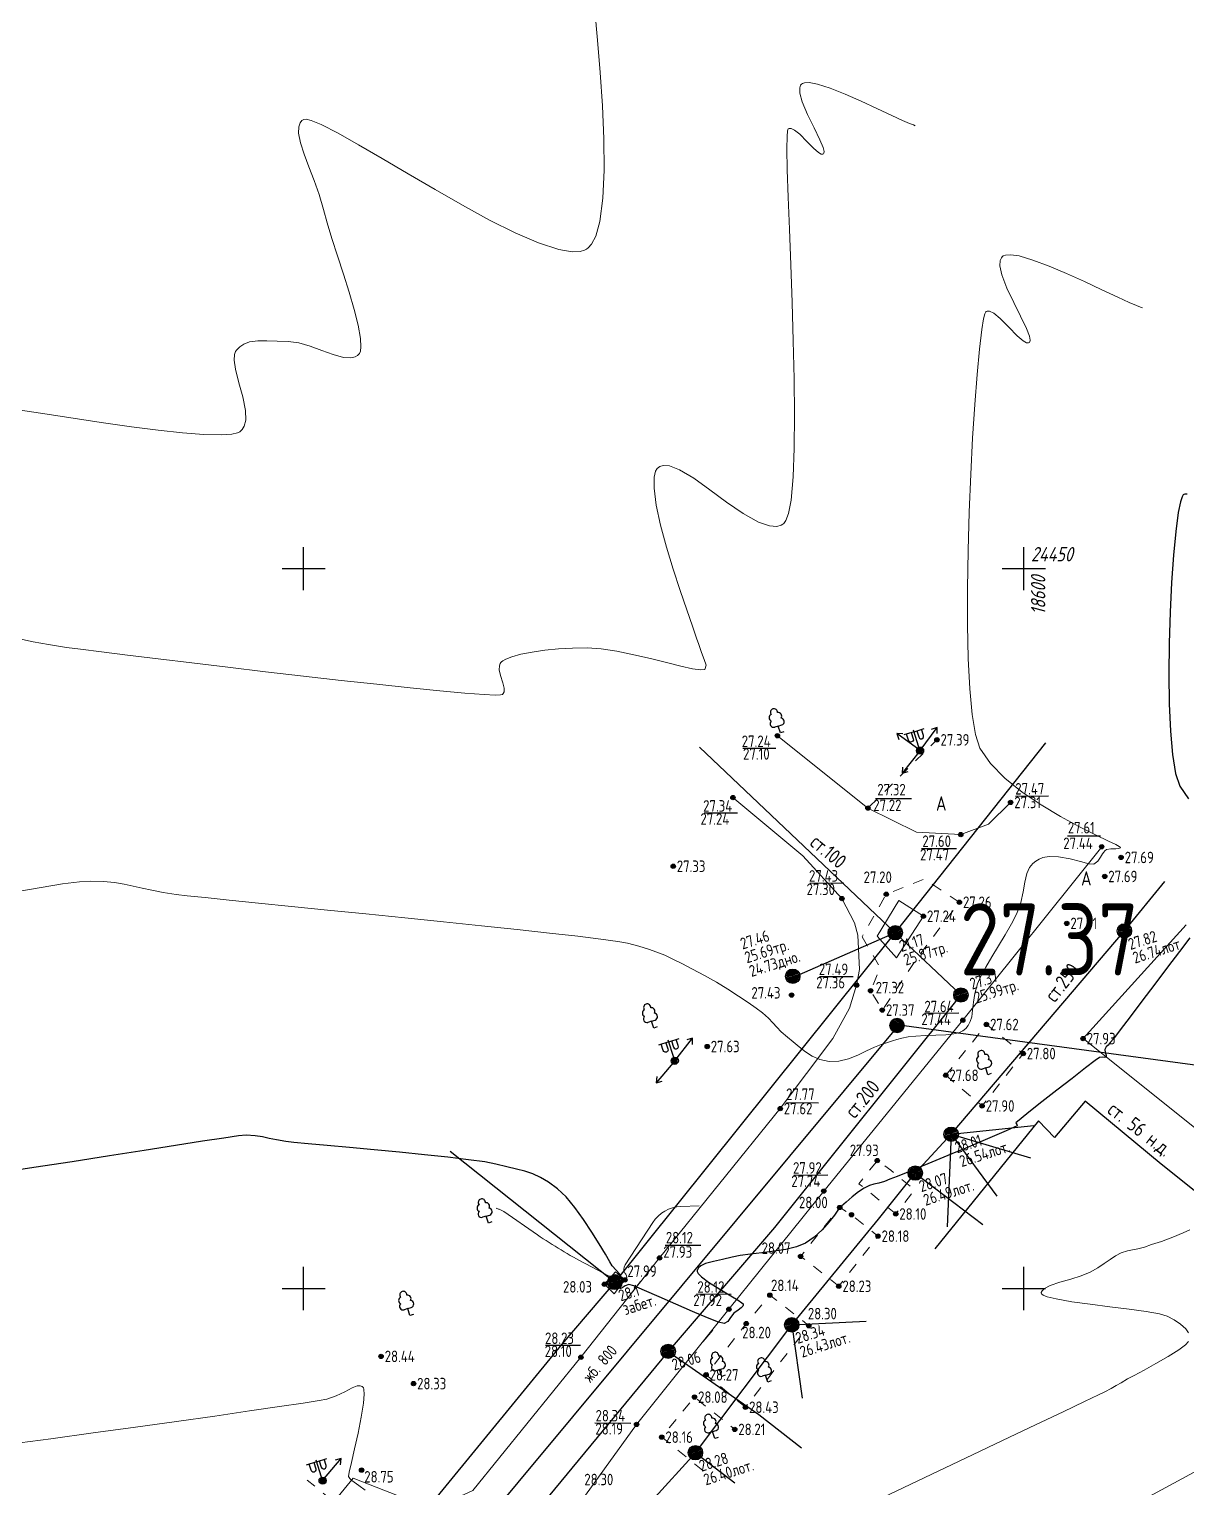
# Model space of a CAD drawing. Header units: metres. Extents: x 2491 to 4492, y 1184 to 2058.
# Drawn here: x 3123 to 3203.4, y 1392.4 to 1493.7 of the extents above; entities that cross this region are included whole.
import ezdxf
from ezdxf.enums import TextEntityAlignment as Align

# ---------------------------------------------------------------- set-up
doc = ezdxf.new("R2010")
doc.units = ezdxf.units.M
doc.linetypes.add('g5_01_5x1_5', pattern=[1.5, 0.75, -0.75])
for name, color, linetype, transparency in [('02_Сетка', 7, 'Continuous', 0.6), ('03_Здания и строения', 7, 'Continuous', 0.6), ('06_Инженерно-технические сооружения', 7, 'Continuous', 0.6), ('07_Объекты электропередачи', 7, 'Continuous', 0.6), ('10_Границы покрытий и угодий', 7, 'Continuous', 0.6), ('13_Растительность', 7, 'Continuous', 0.6), ('19_Горизонтали', 7, 'Continuous', 0.6), ('30_Канализация', 7, 'Continuous', 0.6), ('31_Водопровод', 7, 'Continuous', 0.6), ('33_Газопровод', 7, 'Continuous', 0.6), ('44_Крышки колодцев', 7, 'Continuous', 0.6), ('45_Номера колодцев', 7, 'Continuous', 0.6), ('61_Отметки высоты поверхности', 7, 'Continuous', 0.6)]:
    doc.layers.add(name, color=color, linetype=linetype, transparency=transparency)
doc.layers.add('Сети_Горизонтали.Вспомогательные', color=1, linetype='Continuous', lineweight=9)
doc.layers.add('Сети_Горизонтали.Основные', color=1, linetype='Continuous', lineweight=30)
doc.layers.add('Сетка', color=7, linetype='Continuous')
doc.styles.add('LIKE11', font='GOST_0.TTF')
doc.styles.add('LIKE17', font='GOST_0.TTF')
doc.styles.add('LIKE32', font='GOST_0.TTF')
doc.styles.add('Line_GUGK', font='GOST_0.TTF')
doc.styles.get("Standard").update_dxf_attribs({"font": 'GOST_0.TTF'})
doc.linetypes.add('g5_122_g', pattern='A,1,-1,1.5,-0.4,["Г",Line_GUGK,S=1,R=0,X=0,Y=-0.5],-1.5,1.5,-1,4,-1,4,-1,3', length=20.9)
doc.linetypes.add('g5_122_k', pattern='A,1,-1,1.5,-0.4,["К",Line_GUGK,S=1,R=0,X=0,Y=-0.5],-1.5,1.5,-1,4,-1,4,-1,3', length=20.9)
doc.linetypes.add('g5_122_kl', pattern='A,1,-1,1.5,-0.4,["Кл",Line_GUGK,S=1,R=0,X=0,Y=-0.5],-2.4,1.5,-1,4,-1,4,-1,3', length=21.8)
doc.linetypes.add('g5_122_v', pattern='A,1,-1,1.5,-0.4,["В",Line_GUGK,S=1,R=0,X=0,Y=-0.5],-1.5,1.5,-1,4,-1,4,-1,3', length=20.9)

# ---------------------------------------------------------------- blocks, each defined once
blk = doc.blocks.new('g5_115_1')
at = {"color": 0}
for points in [[(0, 0), (2, 0)], [(1.65, -0.25), (2, 0), (1.65, 0.25)]]:
    blk.add_lwpolyline(points, dxfattribs=at)
blk = doc.blocks.new('g5_388_1')
at = {"color": 0}
blk.add_lwpolyline([(0, 0.5), (0.26, 0.5, 0.798042), (0.36, 0.97, 0.636328), (0.23, 1.41, 0.533064), (0, 1.75, 0.533064), (-0.23, 1.41, 0.636328), (-0.36, 0.97, 0.798042), (-0.26, 0.5)], format="xyb", dxfattribs=at)
for points in [[(0, 0.5), (-0.26, 0.5)], [(0.25, 0), (0, 0), (0, 0.5)]]:
    blk.add_lwpolyline(points, dxfattribs=at)
blk = doc.blocks.new('g5_117kb')
h = blk.add_hatch(color=255)
h.paths.add_polyline_path([(0.04, 0.04), (0.46, 0.04, 0.367426), (0.04, 0.46)])
h.paths.add_polyline_path([(-0.04, 0.46, 0.367426), (-0.46, 0.04), (-0.04, 0.04)])
h.paths.add_polyline_path([(-0.04, -0.04), (-0.46, -0.04, 0.367426), (-0.04, -0.46)])
h.paths.add_polyline_path([(0.04, -0.46, 0.367426), (0.46, -0.04), (0.04, -0.04)])
at = {"color": 0}
for points in [[(-0.5, 0), (0.5, 0)], [(0, 0.5), (0, -0.5)]]:
    blk.add_lwpolyline(points, dxfattribs=at)
blk.add_circle((0, 0), 0.5, dxfattribs=at)
blk = doc.blocks.new('g5_117v')
h = blk.add_hatch(color=255)
h.paths.add_polyline_path([(-0.46, 0.04), (0.46, 0.04, 0.921954)])
h.paths.add_polyline_path([(0.46, -0.04), (-0.46, -0.04, 0.921954)])
at = {"color": 0}
blk.add_line((-0.5, 0), (0.5, 0), dxfattribs=at)
blk.add_circle((0, 0), 0.5, dxfattribs=at)
blk = doc.blocks.new('g5_110_1e')
h = blk.add_hatch(color=255)
edge = h.paths.add_edge_path()
edge.add_arc((0, 0), 0.212, 0, 360)
at = {"color": 0}
for p, q in [((0, 1.38), (-0.75, 1.38)), ((0, 0.25), (0, 1.5)), ((0, 1.38), (0.75, 1.38))]:
    blk.add_line(p, q, dxfattribs=at)
for points in [[(-0.2, 1.38), (-0.2, 0.93, -1.040016), (-0.55, 0.93), (-0.55, 1.38)], [(0.2, 1.38), (0.2, 0.93, 1.040016), (0.55, 0.93), (0.55, 1.38)]]:
    blk.add_lwpolyline(points, format="xyb", dxfattribs=at)
blk.add_circle((0, 0), 0.25, dxfattribs=at)
blk = doc.blocks.new('g5_012')
at = {"color": 92}
for points in [[(0, -1.5), (0, 1.5)], [(-1.5, 0), (1.5, 0)]]:
    blk.add_lwpolyline(points, dxfattribs=at)
blk = doc.blocks.new('g5_330')
blk.add_hatch(color=0).paths.add_polyline_path([(0.15, 0, 1), (-0.15, 0, 1)])
at = {"color": 0}
blk.add_circle((0, 0), 0.15, dxfattribs=at)
blk = doc.blocks.new('g5_117kl')
h = blk.add_hatch(color=255)
h.paths.add_polyline_path([(0.42, 0.2, 0.633652), (-0.42, 0.2)])
h.paths.add_polyline_path([(-0.45, 0.12, 0.067116), (-0.46, 0, 0.067116), (-0.45, -0.12), (0.45, -0.12, 0.067116), (0.46, 0, 0.067116), (0.45, 0.12)])
h.paths.add_polyline_path([(-0.42, -0.2, 0.633652), (0.42, -0.2)])
at = {"color": 0}
for p, q in [((-0.47, 0.16), (0.47, 0.16)), ((-0.47, -0.16), (0.47, -0.16))]:
    blk.add_line(p, q, dxfattribs=at)
blk.add_circle((0, 0), 0.5, dxfattribs=at)

msp = doc.modelspace()

# ---------------------------------------------------------------- linework, layer by layer
at = {"layer": '03_Здания и строения', "color": 7, "linetype": 'Continuous', "lineweight": 20, "flags": 128}
msp.add_lwpolyline([(3203.31, 1431.51), (3196.15, 1423.62), (3207.83, 1414.29), (3220.3, 1429.63)], dxfattribs=at)
at = {"layer": '06_Инженерно-технические сооружения', "color": 7, "linetype": 'Continuous', "lineweight": 20, "flags": 128}
for points in [[(3183.19, 1429.24), (3185.06, 1432.12), (3183.35, 1433.22), (3181.86, 1430.74), (3183.19, 1429.24)], [(3162.91, 1406.56), (3163.68, 1407.42), (3164.34, 1406.86), (3163.6, 1405.9), (3162.91, 1406.56)]]:
    msp.add_lwpolyline(points, dxfattribs=at)
at = {"layer": '10_Границы покрытий и угодий', "color": 7, "linetype": 'Continuous', "lineweight": 20, "flags": 128}
for points in [[(3174.93, 1444.65), (3181.21, 1439.63), (3184.59, 1437.96), (3187.66, 1437.79), (3189.59, 1438.51), (3191.12, 1440.02)], [(3171.84, 1440.36), (3176.68, 1436.31), (3179.41, 1433.34), (3180.28, 1431.65), (3180.52, 1430.8), (3180.62, 1428.41), (3180.42, 1427.33), (3179.92, 1425.73), (3178.78, 1423.63), (3175.12, 1418.76), (3166.75, 1408.39), (3161.28, 1401.49), (3153.79, 1392.23), (3151.86, 1391.35), (3150.15, 1391.27), (3145.47, 1393.09), (3141.11, 1387.76), (3140.01, 1386.51), (3140.34, 1384.92), (3139.95, 1381.56), (3138.76, 1379.39), (3124.69, 1362.24)], [(3163.8, 1388.03), (3160.7, 1390.66), (3165.15, 1396.83), (3171.56, 1404.82), (3178.14, 1413.03), (3187.8, 1424.89), (3197.44, 1436.94)]]:
    msp.add_lwpolyline(points, dxfattribs=at)
at = {"layer": '10_Границы покрытий и угодий', "color": 7, "linetype": 'g5_01_5x1_5', "lineweight": 20, "flags": 128}
for points in [[(3181.33, 1439.73), (3186, 1444.37)], [(3180.81, 1430.68), (3182.06, 1428.53), (3181.4, 1426.94), (3182.21, 1425.6), (3184.55, 1429.11), (3187.56, 1433.09), (3185.13, 1434.71), (3182.48, 1433.64), (3180.81, 1430.68)], [(3186.61, 1421.07), (3189.14, 1418.94), (3191.99, 1422.58), (3189.44, 1424.6), (3186.61, 1421.07)], [(3183.14, 1411.44), (3181.38, 1412.92), (3180.59, 1413.54), (3181.86, 1415.15), (3182.79, 1414.48), (3184.45, 1413.11), (3183.14, 1411.44)], [(3179.19, 1406.42), (3177.2, 1408), (3176.54, 1408.49), (3179.25, 1411.89), (3180.07, 1411.39), (3181.91, 1409.9), (3179.19, 1406.42)], [(3172.71, 1398.02), (3169.97, 1400.27), (3172.76, 1403.83), (3174.4, 1405.8), (3175.31, 1405.12), (3177.1, 1403.68), (3172.71, 1398.02)], [(3169.75, 1393.62), (3166.9, 1395.94), (3169.17, 1398.72), (3171.96, 1396.48)], [(3143.96, 1391.58), (3142.28, 1392.96)]]:
    msp.add_lwpolyline(points, dxfattribs=at)
at = {"layer": '19_Горизонтали', "color": 32, "linetype": 'Continuous', "lineweight": 20, "elevation": 28, "flags": 128}
msp.add_lwpolyline([(3169.49, 1412.01), (3168.23, 1411.96, 0.242268), (3166.27, 1410.85), (3164.35, 1407.9, 0.312765), (3164.36, 1407.31), (3164.4, 1407.26, -0.375391), (3164.37, 1406.82), (3164.25, 1406.71, -0.832372), (3164.21, 1406.73), (3164.21, 1406.73, 0.351519), (3164.17, 1406.91), (3163.82, 1407.18, 0.334134), (3163.51, 1407.18), (3163.51, 1407.18, -0.286532), (3163.19, 1407.15), (3161.62, 1407.98, -0.030024), (3158.26, 1410), (3155.92, 1411.61, 0.036741), (3155.75, 1411.71), (3155.75, 1411.71, 0.036197), (3155.56, 1411.78), (3155.39, 1411.84)], format="xyb", dxfattribs=at)
for points in [[(3165.41, 1406.76), (3164.48, 1405.52)], [(3170.44, 1403.37), (3169.77, 1402.59)]]:
    msp.add_lwpolyline(points, dxfattribs=at)
at = {"layer": '30_Канализация', "color": 42, "linetype": 'g5_122_kl', "lineweight": 30, "flags": 128}
msp.add_lwpolyline([(2573.21, 1770.45), (2565.79, 1625.95), (2660.18, 1571.13), (2816.62, 1488.59), (2949.95, 1381.6), (3024.48, 1321.01), (3045.27, 1304.23), (3096.52, 1320.25), (3183.38, 1424.58), (3235.91, 1417.46), (3257.9, 1413.34), (3277.77, 1408.37)], dxfattribs=at)
at = {"layer": '30_Канализация', "color": 12, "linetype": 'g5_122_k', "lineweight": 30, "flags": 128}
for points in [[(3186.99, 1416.98), (3199.02, 1431.1), (3201.82, 1434.53)], [(3183.11, 1430.97), (3176.06, 1427.89)], [(3186.99, 1416.98), (3192.74, 1417.59)], [(3124.62, 1341.33), (3142.12, 1362.14), (3146.68, 1367.88), (3148.92, 1370.59), (3156.35, 1379.72), (3158.36, 1382.22), (3162.71, 1387.87), (3166.2, 1391.52), (3169.23, 1394.86), (3175.92, 1403.74), (3181.94, 1411.07), (3184.5, 1414.28), (3186.99, 1416.98), (3186.72, 1410.54)], [(3186.99, 1416.98), (3190.16, 1412.67)], [(3186.99, 1416.98), (3192.5, 1415.34)], [(3184.5, 1414.28), (3189.18, 1410.7)], [(3175.92, 1403.74), (3181.1, 1404)], [(3175.92, 1403.74), (3176.65, 1398.64)], [(3169.23, 1394.86), (3171.97, 1392.78)]]:
    msp.add_lwpolyline(points, dxfattribs=at)
at = {"layer": '31_Водопровод', "color": 94, "linetype": 'g5_122_v', "lineweight": 30, "flags": 128}
for points in [[(3163.63, 1406.69), (3183.11, 1430.97), (3169.51, 1443.86)], [(3183.11, 1430.97), (3193.56, 1444.17)], [(3183.11, 1430.97), (3187.67, 1426.65)], [(3187.67, 1426.65), (3174.72, 1410.49), (3167.34, 1401.9), (3173.63, 1397.52), (3176.6, 1395.19)], [(3020.32, 1308.33), (3087.59, 1321.72), (3093.64, 1323.26), (3105.29, 1335.25), (3112.25, 1344.54), (3143.04, 1381.7), (3159.99, 1402.39), (3163.63, 1406.69), (3152.21, 1415.79)], [(3167.34, 1401.9), (3153.64, 1385.3), (3132.05, 1359.36), (3125.02, 1350.42), (3123.7, 1351.91), (3107.31, 1333.35)]]:
    msp.add_lwpolyline(points, dxfattribs=at)
at = {"layer": '33_Газопровод', "color": 132, "linetype": 'g5_122_g', "lineweight": 30, "flags": 128}
msp.add_lwpolyline([(3211.97, 1406.58), (3201.58, 1414.89), (3196.3, 1419.27), (3194.16, 1416.76), (3193.05, 1417.9), (3185.85, 1409.02)], dxfattribs=at)
at = {"layer": '61_Отметки высоты поверхности', "flags": 128}
for points in [[(3172.53, 1443.8), (3174.82, 1443.78)], [(3181.74, 1440.3), (3184.23, 1440.3)], [(3191.45, 1440.45), (3193.74, 1440.47)], [(3169.83, 1439.29), (3172.16, 1439.3)], [(3195.06, 1437.7), (3197.36, 1437.7)], [(3184.92, 1436.82), (3187.37, 1436.82)], [(3177.18, 1434.42), (3179.53, 1434.44)], [(3177.85, 1427.94), (3180.19, 1427.93)], [(3185.13, 1425.38), (3187.52, 1425.4)], [(3175.56, 1419.18), (3177.79, 1419.17)], [(3176.07, 1414.14), (3178.42, 1414.15)], [(3167.14, 1409.27), (3169.6, 1409.27)], [(3169.32, 1405.89), (3171.72, 1405.88)], [(3158.83, 1402.34), (3161.25, 1402.33)], [(3162.25, 1396.93), (3164.74, 1396.92)]]:
    msp.add_lwpolyline(points, dxfattribs=at)
at = {"layer": 'Сети_Горизонтали.Вспомогательные', "color": 42, "linetype": 'Continuous', "lineweight": 9, "flags": 128}
for points, elevation in [([(3162.26, 1495.01), (3162.44, 1492.95), (3162.63, 1490.71), (3162.78, 1488.4), (3162.88, 1486.11), (3162.9, 1483.94), (3162.81, 1481.99), (3162.59, 1480.36), (3162.31, 1479.34), (3162.02, 1478.79), (3161.79, 1478.53), (3161.67, 1478.44), (3161.54, 1478.37), (3161.24, 1478.28), (3160.67, 1478.26), (3159.74, 1478.42), (3158.34, 1478.88), (3156.71, 1479.58), (3154.93, 1480.47), (3153.06, 1481.49), (3151.16, 1482.58), (3149.28, 1483.68), (3147.49, 1484.74), (3145.85, 1485.7), (3144.42, 1486.51), (3143.26, 1487.11), (3142.56, 1487.39), (3142.2, 1487.47), (3142.04, 1487.46), (3141.99, 1487.43), (3141.91, 1487.37), (3141.8, 1487.21), (3141.7, 1486.94), (3141.68, 1486.49), (3141.81, 1485.82), (3142.07, 1485.04), (3142.4, 1484.16), (3142.77, 1483.22), (3143.12, 1482.23), (3143.41, 1481.2), (3143.66, 1480.27), (3143.99, 1479.18), (3144.38, 1477.97), (3144.79, 1476.71), (3145.19, 1475.46), (3145.54, 1474.26), (3145.81, 1473.17), (3145.98, 1472.25), (3146.01, 1471.67), (3145.97, 1471.35), (3145.9, 1471.19), (3145.85, 1471.13), (3145.78, 1471.07), (3145.61, 1470.96), (3145.3, 1470.89), (3144.8, 1470.93), (3144.08, 1471.12), (3143.29, 1471.4), (3142.48, 1471.7), (3141.69, 1471.93), (3140.96, 1472.03), (3140.19, 1472.06), (3139.48, 1472.09), (3138.84, 1472.09), (3138.28, 1472), (3137.87, 1471.85), (3137.6, 1471.67), (3137.44, 1471.51), (3137.36, 1471.42), (3137.31, 1471.34), (3137.23, 1471.13), (3137.21, 1470.74), (3137.3, 1470.1), (3137.54, 1469.17), (3137.81, 1468.2), (3137.99, 1467.25), (3138.01, 1466.58), (3137.91, 1466.16), (3137.77, 1465.92), (3137.68, 1465.82), (3137.61, 1465.77), (3137.43, 1465.69), (3137.04, 1465.6), (3136.31, 1465.55), (3135.1, 1465.58), (3133.62, 1465.69), (3131.92, 1465.87), (3130.08, 1466.11), (3128.14, 1466.38), (3126.17, 1466.68), (3124.23, 1466.98), (3122.37, 1467.27)], 26.5), ([(3184.49, 1487.02), (3184.37, 1487.07), (3184.09, 1487.18), (3183.62, 1487.39), (3182.88, 1487.73), (3181.84, 1488.21), (3180.73, 1488.72), (3179.63, 1489.21), (3178.6, 1489.62), (3177.7, 1489.9), (3177.13, 1490.01), (3176.81, 1490), (3176.66, 1489.94), (3176.6, 1489.9), (3176.54, 1489.83), (3176.48, 1489.65), (3176.48, 1489.29), (3176.64, 1488.68), (3177.02, 1487.79), (3177.47, 1486.87), (3177.88, 1486.03), (3178.11, 1485.5), (3178.18, 1485.22), (3178.16, 1485.1), (3178.13, 1485.07), (3178.08, 1485.05), (3177.97, 1485.05), (3177.77, 1485.16), (3177.43, 1485.45), (3176.96, 1485.93), (3176.48, 1486.42), (3176.12, 1486.71), (3175.88, 1486.82), (3175.75, 1486.83), (3175.69, 1486.81), (3175.67, 1486.79), (3175.63, 1486.66), (3175.6, 1486.27), (3175.58, 1485.44), (3175.61, 1483.96), (3175.67, 1482.06), (3175.76, 1479.83), (3175.85, 1477.36), (3175.95, 1474.75), (3176.03, 1472.08), (3176.1, 1469.44), (3176.12, 1466.93), (3176.1, 1464.63), (3176.02, 1462.63), (3175.87, 1461.02), (3175.69, 1460.08), (3175.52, 1459.6), (3175.38, 1459.4), (3175.31, 1459.34), (3175.18, 1459.27), (3174.88, 1459.19), (3174.38, 1459.22), (3173.62, 1459.49), (3172.54, 1460.09), (3171.4, 1460.88), (3170.24, 1461.74), (3169.13, 1462.53), (3168.12, 1463.13), (3167.43, 1463.4), (3167, 1463.43), (3166.76, 1463.36), (3166.66, 1463.29), (3166.58, 1463.22), (3166.47, 1463.02), (3166.37, 1462.6), (3166.36, 1461.85), (3166.51, 1460.66), (3166.81, 1459.27), (3167.22, 1457.76), (3167.68, 1456.22), (3168.17, 1454.74), (3168.63, 1453.39), (3169.03, 1452.26), (3169.32, 1451.43), (3169.46, 1451), (3169.65, 1450.44), (3169.85, 1449.95), (3169.97, 1449.55), (3169.89, 1449.25), (3169.61, 1449.22), (3169.04, 1449.31), (3168.23, 1449.49), (3167.23, 1449.74), (3166.12, 1450.01), (3164.95, 1450.28), (3163.78, 1450.52), (3162.68, 1450.68), (3161.71, 1450.75), (3160.71, 1450.73), (3159.72, 1450.68), (3158.77, 1450.59), (3157.89, 1450.46), (3157.12, 1450.31), (3156.48, 1450.14), (3156.08, 1449.98), (3155.86, 1449.86), (3155.76, 1449.78), (3155.72, 1449.74), (3155.67, 1449.66), (3155.62, 1449.5), (3155.61, 1449.23), (3155.7, 1448.84), (3155.87, 1448.33), (3155.96, 1447.95), (3155.95, 1447.71), (3155.89, 1447.58), (3155.84, 1447.52), (3155.81, 1447.51), (3155.69, 1447.49), (3155.33, 1447.48), (3154.57, 1447.52), (3153.22, 1447.62), (3151.48, 1447.78), (3149.42, 1447.98), (3147.12, 1448.23), (3144.63, 1448.5), (3142.03, 1448.79), (3139.39, 1449.1), (3136.78, 1449.41), (3134.27, 1449.71), (3131.92, 1450), (3129.8, 1450.26), (3127.99, 1450.48), (3126.55, 1450.66), (3125.56, 1450.79), (3124.32, 1450.98), (3123.25, 1451.18), (3122.3, 1451.38)], 27), ([(3200.27, 1474.37), (3200.14, 1474.42), (3199.86, 1474.53), (3199.36, 1474.75), (3198.57, 1475.11), (3197.46, 1475.63), (3196.24, 1476.2), (3195, 1476.76), (3193.79, 1477.27), (3192.67, 1477.69), (3191.72, 1477.97), (3191.11, 1478.06), (3190.77, 1478.03), (3190.6, 1477.97), (3190.54, 1477.92), (3190.48, 1477.84), (3190.4, 1477.66), (3190.38, 1477.29), (3190.51, 1476.66), (3190.86, 1475.74), (3191.33, 1474.75), (3191.81, 1473.78), (3192.22, 1472.93), (3192.43, 1472.4), (3192.48, 1472.12), (3192.46, 1472), (3192.43, 1471.96), (3192.37, 1471.93), (3192.23, 1471.94), (3191.98, 1472.07), (3191.57, 1472.43), (3190.99, 1473.03), (3190.39, 1473.63), (3189.95, 1473.99), (3189.66, 1474.13), (3189.49, 1474.14), (3189.41, 1474.11), (3189.39, 1474.09), (3189.33, 1473.96), (3189.24, 1473.61), (3189.12, 1472.86), (3188.95, 1471.49), (3188.79, 1469.73), (3188.63, 1467.65), (3188.48, 1465.32), (3188.35, 1462.81), (3188.25, 1460.18), (3188.17, 1457.52), (3188.13, 1454.89), (3188.13, 1452.36), (3188.18, 1450.01), (3188.29, 1447.91), (3188.45, 1446.13), (3188.69, 1444.73), (3188.99, 1443.8), (3189.72, 1442.72), (3190.72, 1441.7), (3191.92, 1440.74), (3193.23, 1439.85), (3194.57, 1439.05), (3195.86, 1438.36), (3197, 1437.78), (3197.92, 1437.34), (3198.43, 1437.09), (3198.66, 1436.96), (3198.73, 1436.92), (3198.74, 1436.9), (3198.72, 1436.87), (3198.63, 1436.83), (3198.42, 1436.8), (3198.08, 1436.8), (3197.77, 1436.76), (3197.66, 1436.67), (3197.58, 1436.57), (3197.49, 1436.44), (3197.35, 1436.22), (3197.17, 1435.94), (3196.89, 1435.73), (3196.56, 1435.75), (3195.98, 1435.91), (3195.25, 1436.1), (3194.44, 1436.25), (3193.8, 1436.26), (3193.36, 1436.19), (3193.1, 1436.09), (3192.98, 1436.02), (3192.86, 1435.94), (3192.67, 1435.78), (3192.44, 1435.5), (3192.24, 1435.08), (3192.1, 1434.48), (3191.98, 1433.81), (3191.83, 1433.08), (3191.54, 1432.31), (3191.18, 1431.59), (3190.74, 1430.83), (3190.28, 1430.06), (3189.82, 1429.3), (3189.4, 1428.59), (3189.05, 1427.95), (3188.82, 1427.42), (3188.63, 1426.76), (3188.54, 1426.14), (3188.48, 1425.59), (3188.42, 1425.13), (3188.32, 1424.8), (3188.16, 1424.53), (3188, 1424.32), (3187.8, 1424.16), (3187.53, 1424.02), (3187.18, 1423.94), (3186.62, 1423.89), (3185.93, 1423.86), (3185.21, 1423.83), (3184.54, 1423.8), (3184.01, 1423.74), (3183.57, 1423.65), (3183.22, 1423.56), (3182.91, 1423.46), (3182.56, 1423.35), (3182.13, 1423.21), (3181.66, 1423.02), (3181.12, 1422.76), (3180.51, 1422.47), (3179.86, 1422.21), (3179.18, 1422.05), (3178.51, 1422.03), (3177.88, 1422.16), (3177.34, 1422.39), (3176.87, 1422.69), (3176.44, 1423.04), (3176.03, 1423.39), (3175.62, 1423.73), (3175.19, 1424.09), (3174.88, 1424.41), (3174.61, 1424.72), (3174.31, 1425.04), (3173.89, 1425.41), (3173.45, 1425.73), (3172.89, 1426.13), (3172.23, 1426.57), (3171.49, 1427.05), (3170.69, 1427.53), (3169.87, 1428.01), (3169.04, 1428.45), (3168.29, 1428.83), (3167.66, 1429.14), (3167.1, 1429.41), (3166.56, 1429.63), (3165.98, 1429.84), (3165.31, 1430.04), (3164.51, 1430.25), (3163.84, 1430.37), (3162.67, 1430.53), (3161.07, 1430.73), (3159.11, 1430.95), (3156.85, 1431.2), (3154.38, 1431.46), (3151.75, 1431.73), (3149.05, 1432.01), (3146.34, 1432.28), (3143.7, 1432.55), (3141.19, 1432.8), (3138.89, 1433.03), (3136.87, 1433.24), (3135.19, 1433.41), (3133.94, 1433.54), (3133.17, 1433.63), (3132.27, 1433.77), (3131.5, 1433.92), (3130.83, 1434.07), (3130.2, 1434.21), (3129.58, 1434.34), (3128.91, 1434.45), (3128.14, 1434.52), (3127.24, 1434.56), (3126.46, 1434.51), (3125.3, 1434.36), (3123.81, 1434.12), (3122.06, 1433.82)], 27.5), ([(3203.47, 1403.19), (3203.28, 1403.46), (3202.92, 1403.78), (3202.47, 1404.08), (3201.98, 1404.35), (3201.46, 1404.5), (3200.54, 1404.66), (3199.36, 1404.82), (3198.01, 1404.99), (3196.64, 1405.17), (3195.36, 1405.35), (3194.28, 1405.54), (3193.66, 1405.69), (3193.37, 1405.81), (3193.27, 1405.89), (3193.25, 1405.93), (3193.25, 1405.99), (3193.3, 1406.11), (3193.48, 1406.27), (3193.87, 1406.47), (3194.54, 1406.7), (3195.29, 1406.92), (3196.02, 1407.15), (3196.63, 1407.4), (3197.17, 1407.71), (3197.62, 1408.01), (3198.02, 1408.29), (3198.4, 1408.54), (3198.79, 1408.74), (3199.23, 1408.89), (3199.59, 1408.96), (3199.96, 1409.02), (3200.41, 1409.14), (3200.9, 1409.31), (3201.6, 1409.54), (3202.37, 1409.83), (3203.09, 1410.12), (3203.56, 1410.35)], 28.5), ([(3182.2, 1391.73), (3185.17, 1393.15), (3187.98, 1394.48), (3190.56, 1395.71), (3192.84, 1396.79), (3194.76, 1397.71), (3196.24, 1398.42), (3197.23, 1398.89), (3197.65, 1399.09), (3198.1, 1399.33), (3198.45, 1399.52), (3198.79, 1399.72), (3199.23, 1399.98), (3199.69, 1400.23), (3200.38, 1400.6), (3201.21, 1401.05), (3202.05, 1401.54), (3202.8, 1402.01), (3203.25, 1402.35), (3203.47, 1402.58)], 28.5), ([(3121.62, 1395.45), (3124.49, 1395.83), (3127.43, 1396.23), (3130.36, 1396.63), (3133.2, 1397.03), (3135.87, 1397.41), (3138.28, 1397.76), (3140.35, 1398.06), (3141.99, 1398.31), (3143.12, 1398.49), (3143.65, 1398.58), (3144.3, 1398.81), (3144.89, 1399.1), (3145.39, 1399.37), (3145.74, 1399.5), (3145.96, 1399.51), (3146.09, 1399.46), (3146.14, 1399.42), (3146.18, 1399.38), (3146.22, 1399.25), (3146.23, 1398.93), (3146.18, 1398.31), (3146.02, 1397.32), (3145.81, 1396.22), (3145.57, 1395.14), (3145.35, 1394.19), (3145.2, 1393.5), (3145.15, 1393.21), (3145.24, 1393.06), (3145.38, 1392.94), (3145.54, 1392.82), (3145.86, 1392.59), (3146.31, 1392.27)], 28.5), ([(3205.82, 1394.57), (3203, 1393.05), (3200.18, 1391.53)], 29)]:
    msp.add_lwpolyline(points, dxfattribs=dict(at, elevation=elevation))
at = {"layer": 'Сети_Горизонтали.Основные', "color": 40, "linetype": 'Continuous', "lineweight": 30, "elevation": 28, "flags": 128}
for points in [[(3203.38, 1461.44), (3203.22, 1461.44), (3203.14, 1461.41), (3203.1, 1461.38), (3203.02, 1461.25), (3202.91, 1460.89), (3202.76, 1460.15), (3202.58, 1458.84), (3202.43, 1457.2), (3202.29, 1455.3), (3202.19, 1453.24), (3202.12, 1451.09), (3202.1, 1448.94), (3202.13, 1446.88), (3202.21, 1444.98), (3202.36, 1443.34), (3202.57, 1442.03), (3202.86, 1441.15), (3203.46, 1440.27)], [(3203.56, 1430.61), (3202.85, 1429.67), (3202.01, 1428.57), (3201.12, 1427.39), (3200.23, 1426.21), (3199.41, 1425.13), (3198.72, 1424.24), (3198.25, 1423.61), (3198.04, 1423.34), (3197.88, 1423.17), (3197.75, 1423.04), (3197.66, 1422.87), (3197.68, 1422.66), (3197.75, 1422.47), (3197.75, 1422.33), (3197.63, 1422.3), (3197.47, 1422.32), (3197.29, 1422.31), (3196.99, 1422.1), (3196.31, 1421.58), (3195.38, 1420.86), (3194.33, 1420.04), (3193.29, 1419.22), (3192.38, 1418.5), (3191.84, 1418.07), (3191.59, 1417.86), (3191.5, 1417.79), (3191.49, 1417.78), (3191.49, 1417.76), (3191.51, 1417.72), (3191.56, 1417.65), (3191.58, 1417.56), (3191.37, 1417.46), (3190.8, 1417.21), (3189.99, 1416.86), (3189.03, 1416.45), (3188.01, 1416.02), (3187.03, 1415.61), (3186.2, 1415.26), (3185.37, 1414.92), (3184.59, 1414.59), (3183.87, 1414.3), (3183.25, 1414.05), (3182.74, 1413.85), (3182.36, 1413.7), (3181.96, 1413.58), (3181.63, 1413.5), (3181.32, 1413.41), (3180.95, 1413.24), (3180.55, 1412.98), (3180.11, 1412.63), (3179.69, 1412.27), (3179.38, 1411.99), (3179.26, 1411.88), (3179.21, 1411.84), (3179.12, 1411.7), (3178.88, 1411.36), (3178.5, 1410.88), (3178.03, 1410.34), (3177.47, 1409.83), (3176.87, 1409.41), (3176.25, 1409.16), (3175.5, 1408.98), (3174.69, 1408.85), (3173.85, 1408.74), (3173.06, 1408.65), (3172.35, 1408.56), (3171.78, 1408.44), (3171.12, 1408.28), (3170.48, 1408.14), (3169.93, 1407.99), (3169.6, 1407.83), (3169.44, 1407.69), (3169.37, 1407.57), (3169.36, 1407.51), (3169.36, 1407.45), (3169.43, 1407.31), (3169.66, 1407.07), (3170.15, 1406.71), (3170.92, 1406.22), (3171.7, 1405.76), (3172.21, 1405.45), (3172.46, 1405.27), (3172.54, 1405.19), (3172.56, 1405.16), (3172.55, 1405.11), (3172.52, 1405.03), (3172.41, 1404.92), (3172.2, 1404.77), (3171.89, 1404.55), (3171.67, 1404.25), (3171.49, 1403.98), (3171.22, 1403.83), (3170.84, 1403.92), (3170.07, 1404.22), (3169.04, 1404.66), (3167.88, 1405.17), (3166.72, 1405.68), (3165.7, 1406.12), (3164.95, 1406.44), (3164.6, 1406.55), (3164.35, 1406.46), (3164.14, 1406.3), (3163.99, 1406.25), (3163.92, 1406.38), (3163.9, 1406.58), (3163.92, 1406.77), (3164.01, 1406.95), (3164.06, 1407.11), (3163.96, 1407.29), (3163.73, 1407.53), (3163.46, 1407.84), (3163.29, 1408.11), (3162.98, 1408.64), (3162.55, 1409.36), (3162.04, 1410.18), (3161.47, 1411.05), (3160.87, 1411.89), (3160.26, 1412.63), (3159.66, 1413.19), (3159.04, 1413.64), (3158.48, 1413.98), (3157.94, 1414.22), (3157.4, 1414.41), (3156.81, 1414.56), (3156.14, 1414.72), (3155.37, 1414.9), (3154.61, 1415.05), (3153.47, 1415.21), (3152.05, 1415.38), (3150.42, 1415.55), (3148.68, 1415.73), (3146.92, 1415.9), (3145.21, 1416.05), (3143.66, 1416.2), (3142.35, 1416.32), (3141.36, 1416.41), (3140.79, 1416.48), (3140.15, 1416.58), (3139.64, 1416.69), (3139.18, 1416.79), (3138.67, 1416.87), (3138.03, 1416.91), (3137.51, 1416.86), (3136.48, 1416.71), (3135, 1416.49), (3133.13, 1416.2), (3130.96, 1415.85), (3128.55, 1415.48), (3125.97, 1415.07), (3123.3, 1414.66), (3120.6, 1414.26)]]:
    msp.add_lwpolyline(points, dxfattribs=at)

# ---------------------------------------------------------------- block references
at = {"layer": '02_Сетка', "color": 92, "linetype": 'Continuous', "lineweight": 15, "ltscale": 0.5}
for p in [(3142.03, 1456.26), (3192.03, 1456.26), (3142.03, 1406.26), (3192.03, 1406.26)]:
    msp.add_blockref('g5_012', p, dxfattribs=at)
at = {"layer": '07_Объекты электропередачи', "color": 7, "linetype": 'Continuous', "lineweight": 20}
for name, p, rotation in [('g5_115_1', (3184.83, 1443.62, 27.32), 143.9248446055383), ('g5_110_1e', (3184.83, 1443.62, 27.32), 17.69727627159691), ('g5_115_1', (3184.83, 1443.62, 27.32), 53.54642571537928), ('g5_115_1', (3184.83, 1443.62, 27.32), 231.666137702439), ('g5_110_1e', (3167.8, 1422.08, 27.64), 17.69727627159691), ('g5_115_1', (3167.8, 1422.08, 27.64), 51.66612586329354), ('g5_115_1', (3167.8, 1422.08, 27.64), 230.0217013578668), ('g5_110_1e', (3143.35, 1392.92, 28.6), 17.69727627159691), ('g5_115_1', (3143.35, 1392.92, 28.6), 50.02171000928878)]:
    msp.add_blockref(name, p, dxfattribs=dict(at, rotation=rotation))
at = {"layer": '13_Растительность', "color": 92, "linetype": 'Continuous', "lineweight": 20, "rotation": 17.69727627159691}
for p in [(3175.14, 1444.85, 27.29), (3166.34, 1424.35, 27.61), (3189.54, 1421.11, 27.73), (3154.86, 1410.81, 28.03), (3149.41, 1404.39, 28.34), (3171.06, 1400.16, 28.27), (3174.26, 1399.77, 28.16), (3170.58, 1395.85, 28.21)]:
    msp.add_blockref('g5_388_1', p, dxfattribs=at)
at = {"layer": '44_Крышки колодцев', "color": 7, "linetype": 'Continuous', "lineweight": 20}
for name, p, rotation in [('g5_117v', (3183.11, 1430.97, 21.17), 17.69727627159691), ('g5_117kb', (3199.02, 1431.1, 27.82), 17.69727627159691), ('g5_117kb', (3175.99, 1427.95, 27.46), 17.69727627159691), ('g5_117v', (3187.67, 1426.65, 27.37), 17.69727627159691), ('g5_117kl', (3183.23, 1424.53, 27.32), 326.3099380122847), ('g5_117kb', (3186.99, 1416.98, 28.01), 17.69727627159691), ('g5_117kb', (3184.5, 1414.28, 28.07), 17.69727627159691), ('g5_117v', (3163.63, 1406.69, 28.1), 17.69727627159691), ('g5_117kb', (3175.92, 1403.74, 28.34), 17.69727627159691), ('g5_117v', (3167.34, 1401.9, 28.06), 17.69727627159691), ('g5_117kb', (3169.23, 1394.86, 28.29), 17.69727627159691)]:
    msp.add_blockref(name, p, dxfattribs=dict(at, rotation=rotation))
at = {"layer": '61_Отметки высоты поверхности', "color": 7, "linetype": 'Continuous', "lineweight": 20}
for p in [(3174.93, 1444.65, 27.11), (3186, 1444.37, 27.39), (3171.84, 1440.36, 27.24), (3181.21, 1439.63, 27.22), (3191.12, 1440.02, 27.31), (3187.66, 1437.79, 27.47), (3197.44, 1436.94, 27.44), (3167.69, 1435.59, 27.33), (3198.79, 1436.2, 27.69), (3197.65, 1434.88, 27.69), (3179.41, 1433.34, 27.3), (3182.48, 1433.64, 27.2), (3187.56, 1433.09, 27.26), (3185.06, 1432.12, 27.24), (3195.02, 1431.62, 27.71), (3180.42, 1427.33, 27.36), (3175.91, 1426.64, 27.43), (3181.4, 1426.94, 27.32), (3182.21, 1425.6, 27.37), (3187.8, 1424.89, 27.45), (3189.44, 1424.6, 27.62), (3196.15, 1423.62, 27.93), (3170.05, 1423.07, 27.63), (3191.99, 1422.58, 27.8), (3186.61, 1421.07, 27.68), (3175.12, 1418.76, 27.62), (3189.14, 1418.94, 27.9), (3181.86, 1415.15, 27.93), (3178.14, 1413.03, 27.73), (3179.25, 1411.89, 28), (3180.07, 1411.39, 28.06), (3183.14, 1411.44, 28.1), (3181.91, 1409.9, 28.18), (3166.75, 1408.39, 27.93), (3176.54, 1408.49, 28.07), (3162.91, 1406.56, 28.03), (3164.34, 1406.86, 27.99), (3179.19, 1406.42, 28.23), (3174.4, 1405.8, 28.14), (3171.56, 1404.82, 27.93), (3172.76, 1403.83, 28.2), (3177.1, 1403.68, 28.3), (3147.41, 1401.55, 28.43), (3161.28, 1401.49, 28.1), (3169.97, 1400.27, 28.27), (3149.66, 1399.66, 28.33), (3169.17, 1398.72, 28.07), (3172.71, 1398.02, 28.43), (3165.15, 1396.83, 28.19), (3166.9, 1395.94, 28.16), (3171.96, 1396.48, 28.21), (3146.05, 1393.65, 28.44)]:
    msp.add_blockref('g5_330', p, dxfattribs=at)

# ---------------------------------------------------------------- texts
at = {"color": 6, "linetype": 'ByBlock', "lineweight": 60, "insert": (3187.6, 1433.01), "char_height": 5, "attachment_point": 1}
msp.add_mtext_dynamic_manual_height_columns('27.37', width=22.4107, gutter_width=12.5, heights=[0], dxfattribs=at)
at = {"layer": '10_Границы покрытий и угодий', "color": 7, "linetype": 'Continuous', "lineweight": 15, "style": 'LIKE11'}
for p in [(3185.94, 1439.45), (3196.01, 1434.25)]:
    msp.add_text('А', height=1, dxfattribs=at).set_placement(p)
at = {"layer": '30_Канализация', "color": 12, "linetype": 'Continuous', "lineweight": 15, "style": 'LIKE32'}
msp.add_text('ст.250', height=1, rotation=51.9119, dxfattribs=at).set_placement((3194.19, 1426.07))
at = {"layer": '30_Канализация', "color": 42, "linetype": 'Continuous', "lineweight": 20, "style": 'LIKE11'}
msp.add_text('жб. 800', height=0.8, rotation=49.0396, dxfattribs=at).set_placement((3161.95, 1399.68, 12.16))
at = {"layer": '31_Водопровод', "color": 94, "linetype": 'Continuous', "lineweight": 15, "style": 'LIKE32'}
for s, rotation, p in [('ст.100', 319.9352, (3177.11, 1437.1)), ('ст.200', 50.726, (3180.3, 1418.01))]:
    msp.add_text(s, height=1, rotation=rotation, dxfattribs=at).set_placement(p)
at = {"layer": '33_Газопровод', "color": 132, "linetype": 'Continuous', "lineweight": 15, "style": 'LIKE32'}
msp.add_text('ст. 56 н.д.', height=1, rotation=322.2044, dxfattribs=at).set_placement((3197.76, 1418.51))
at = {"layer": '45_Номера колодцев', "color": 7, "linetype": 'Continuous', "lineweight": 15, "ltscale": 0.5, "style": 'LIKE17'}
for s, p in [('27.46', (3172.51, 1429.8)), ('21.17', (3183.54, 1429.63)), ('27.82', (3199.44, 1429.77)), ('26.74лот.', (3199.75, 1428.82)), ('25.69тр.', (3172.81, 1428.84)), ('24.73дно.', (3173.12, 1427.89)), ('25.87тр.', (3183.84, 1428.68)), ('27.37', (3188.44, 1427.01)), ('25.99тр.', (3188.75, 1426.05)), ('28.01', (3187.41, 1415.65)), ('26.54лот.', (3187.72, 1414.69)), ('28.07', (3184.92, 1412.95)), ('26.49лот.', (3185.22, 1412)), ('28.1', (3164.05, 1405.36)), ('забет.', (3164.36, 1404.4)), ('28.34', (3176.34, 1402.41)), ('26.43лот.', (3176.65, 1401.45)), ('28.06', (3167.76, 1400.56)), ('28.28', (3169.65, 1393.53)), ('26.40лот.', (3169.96, 1392.58))]:
    msp.add_text(s, height=0.8, rotation=17.6973, dxfattribs=at).set_placement(p)
at = {"layer": '61_Отметки высоты поверхности', "color": 7, "linetype": 'Continuous', "lineweight": 15, "ltscale": 0.5, "style": 'LIKE17'}
for s, p in [('27.24', (3172.45, 1443.87)), ('27.39', (3186.25, 1443.97)), ('27.10', (3172.54, 1442.99)), ('27.32', (3181.86, 1440.51)), ('27.47', (3191.44, 1440.57)), ('27.34', (3169.77, 1439.38)), ('27.22', (3181.58, 1439.42)), ('27.31', (3191.37, 1439.62)), ('27.24', (3169.58, 1438.47)), ('27.61', (3195.09, 1437.87)), ('27.60', (3184.99, 1436.93)), ('27.44', (3194.77, 1436.78)), ('27.47', (3184.83, 1435.99)), ('27.69', (3199.04, 1435.8)), ('27.33', (3167.94, 1435.19)), ('27.43', (3177.12, 1434.52)), ('27.20', (3180.91, 1434.43)), ('27.69', (3197.9, 1434.48)), ('27.30', (3176.95, 1433.59)), ('27.26', (3187.81, 1432.69)), ('27.24', (3185.31, 1431.72)), ('27.71', (3195.27, 1431.22)), ('27.49', (3177.8, 1428.03)), ('27.36', (3177.62, 1427.11)), ('27.32', (3181.75, 1426.76)), ('27.43', (3173.12, 1426.4)), ('27.37', (3182.46, 1425.2)), ('27.44', (3184.92, 1424.56)), ('27.64', (3185.13, 1425.45)), ('27.62', (3189.69, 1424.2)), ('27.63', (3170.3, 1422.67)), ('27.93', (3196.4, 1423.22)), ('27.80', (3192.24, 1422.18)), ('27.68', (3186.86, 1420.67)), ('27.77', (3175.53, 1419.36)), ('27.90', (3189.39, 1418.54)), ('27.62', (3175.37, 1418.36)), ('27.93', (3179.95, 1415.46)), ('27.92', (3176.01, 1414.24)), ('27.74', (3175.89, 1413.32)), ('28.00', (3176.42, 1411.84)), ('28.10', (3183.39, 1411.04)), ('28.12', (3167.18, 1409.4)), ('28.18', (3182.16, 1409.5)), ('27.93', (3167, 1408.4)), ('28.07', (3173.83, 1408.67)), ('27.99', (3164.51, 1407.07)), ('28.03', (3160.04, 1405.98)), ('28.12', (3169.37, 1405.97)), ('28.14', (3174.48, 1406.08)), ('28.23', (3179.44, 1406.02)), ('27.92', (3169.08, 1405.04)), ('28.30', (3177.04, 1404.12)), ('28.23', (3158.79, 1402.41)), ('28.20', (3172.48, 1402.81)), ('28.10', (3158.77, 1401.51)), ('28.44', (3147.66, 1401.15)), ('28.33', (3149.91, 1399.26)), ('28.27', (3170.22, 1399.87)), ('28.08', (3169.42, 1398.32)), ('28.43', (3172.96, 1397.62)), ('28.34', (3162.3, 1397.03)), ('28.19', (3162.29, 1396.12)), ('28.16', (3167.15, 1395.54)), ('28.21', (3172.21, 1396.08)), ('28.75', (3146.24, 1392.79)), ('28.30', (3161.52, 1392.6))]:
    msp.add_text(s, height=0.8, dxfattribs=at).set_placement(p)
at = {"layer": 'Сетка', "color": 3, "oblique": 15}
msp.add_text('24450', height=1, dxfattribs=at).set_placement((3192.53, 1456.76))
msp.add_text('18600', height=1, rotation=90, dxfattribs=at).set_placement((3192.53, 1455.76), align=Align.TOP_RIGHT)

doc.saveas('drawing.dxf')
